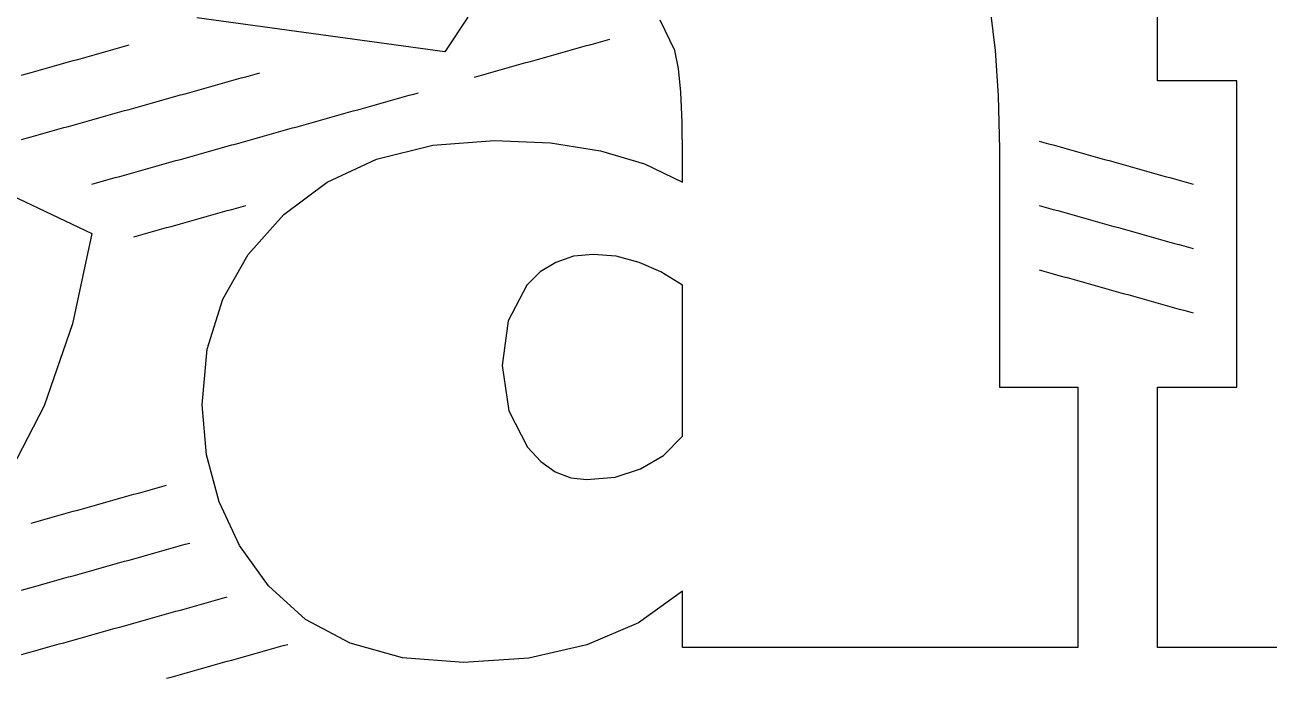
# Model space of a CAD drawing. Header units: millimetres. Extents: x 7 to 193, y 7 to 313.
# Drawn here: x 69.3 to 131.2, y 219.4 to 251.9 of the extents above; entities that cross this region are included whole.
import ezdxf

# ---------------------------------------------------------------- set-up
doc = ezdxf.new("R2010")
doc.units = ezdxf.units.MM
doc.layers.add('STUDY_GUIDES', color=7, linetype='Continuous')
doc.layers.add('STUDY_LETTER_BOUNDARY', color=7, linetype='Continuous')

msp = doc.modelspace()

# ---------------------------------------------------------------- linework, layer by layer
at = {"layer": 'STUDY_GUIDES'}
for points in [[(91.648, 249.2614), (91.88, 249.3264), (92.112, 249.3914), (92.344, 249.4563), (92.576, 249.5213), (92.808, 249.5862), (93.04, 249.6512), (93.272, 249.7162), (93.504, 249.7811), (93.736, 249.8461), (93.968, 249.911), (94.2, 249.976), (94.432, 250.041), (94.664, 250.1059), (94.896, 250.1709), (95.128, 250.2358), (95.36, 250.3008), (95.592, 250.3658), (95.824, 250.4307), (96.056, 250.4957), (96.288, 250.5606), (96.52, 250.6256), (96.752, 250.6906), (96.984, 250.7555), (97.216, 250.8205), (97.448, 250.8854), (97.68, 250.9504), (97.912, 251.0154), (98.144, 251.0803), (98.376, 251.1453)], [(69.144, 249.3603), (69.376, 249.4253), (69.608, 249.4902), (69.84, 249.5552), (70.072, 249.6202), (70.304, 249.6851), (70.536, 249.7501), (70.768, 249.815), (71, 249.88), (71.232, 249.945), (71.464, 250.0099), (71.696, 250.0749), (71.928, 250.1398), (72.16, 250.2048), (72.392, 250.2698), (72.624, 250.3347), (72.856, 250.3997), (73.088, 250.4646), (73.32, 250.5296), (73.552, 250.5946), (73.784, 250.6595), (74.016, 250.7245), (74.248, 250.7894), (74.48, 250.8544)], [(69.144, 246.1603), (69.376, 246.2253), (69.608, 246.2902), (69.84, 246.3552), (70.072, 246.4202), (70.304, 246.4851), (70.536, 246.5501), (70.768, 246.615), (71, 246.68), (71.232, 246.745), (71.464, 246.8099), (71.696, 246.8749), (71.928, 246.9398), (72.16, 247.0048), (72.392, 247.0698), (72.624, 247.1347), (72.856, 247.1997), (73.088, 247.2646), (73.32, 247.3296), (73.552, 247.3946), (73.784, 247.4595), (74.016, 247.5245), (74.248, 247.5894), (74.48, 247.6544), (74.712, 247.7194), (74.944, 247.7843), (75.176, 247.8493), (75.408, 247.9142), (75.64, 247.9792), (75.872, 248.0442), (76.104, 248.1091), (76.336, 248.1741), (76.568, 248.239), (76.8, 248.304), (77.032, 248.369), (77.264, 248.4339), (77.496, 248.4989), (77.728, 248.5638), (77.96, 248.6288), (78.192, 248.6938), (78.424, 248.7587), (78.656, 248.8237), (78.888, 248.8886), (79.12, 248.9536), (79.352, 249.0186), (79.584, 249.0835), (79.816, 249.1485), (80.048, 249.2134), (80.28, 249.2784), (80.512, 249.3434), (80.744, 249.4083), (80.976, 249.4733)], [(72.624, 243.9347), (72.856, 243.9997), (73.088, 244.0646), (73.32, 244.1296), (73.552, 244.1946), (73.784, 244.2595), (74.016, 244.3245), (74.248, 244.3894), (74.48, 244.4544), (74.712, 244.5194), (74.944, 244.5843), (75.176, 244.6493), (75.408, 244.7142), (75.64, 244.7792), (75.872, 244.8442), (76.104, 244.9091), (76.336, 244.9741), (76.568, 245.039), (76.8, 245.104), (77.032, 245.169), (77.264, 245.2339), (77.496, 245.2989), (77.728, 245.3638), (77.96, 245.4288), (78.192, 245.4938), (78.424, 245.5587), (78.656, 245.6237), (78.888, 245.6886), (79.12, 245.7536), (79.352, 245.8186), (79.584, 245.8835), (79.816, 245.9485), (80.048, 246.0134), (80.28, 246.0784), (80.512, 246.1434), (80.744, 246.2083), (80.976, 246.2733), (81.208, 246.3382), (81.44, 246.4032), (81.672, 246.4682), (81.904, 246.5331), (82.136, 246.5981), (82.368, 246.663), (82.6, 246.728), (82.832, 246.793), (83.064, 246.8579), (83.296, 246.9229), (83.528, 246.9878), (83.76, 247.0528), (83.992, 247.1178), (84.224, 247.1827), (84.456, 247.2477), (84.688, 247.3126), (84.92, 247.3776), (85.152, 247.4426), (85.384, 247.5075), (85.616, 247.5725), (85.848, 247.6374), (86.08, 247.7024), (86.312, 247.7674), (86.544, 247.8323), (86.776, 247.8973), (87.008, 247.9622), (87.24, 248.0272), (87.472, 248.0922), (87.704, 248.1571), (87.936, 248.2221), (88.168, 248.287), (88.4, 248.352), (88.632, 248.417), (88.864, 248.4819)], [(119.72, 246.0784), (119.952, 246.0134), (120.184, 245.9485), (120.416, 245.8835), (120.648, 245.8186), (120.88, 245.7536), (121.112, 245.6886), (121.344, 245.6237), (121.576, 245.5587), (121.808, 245.4938), (122.04, 245.4288), (122.272, 245.3638), (122.504, 245.2989), (122.736, 245.2339), (122.968, 245.169), (123.2, 245.104), (123.432, 245.039), (123.664, 244.9741), (123.896, 244.9091), (124.128, 244.8442), (124.36, 244.7792), (124.592, 244.7142), (124.824, 244.6493), (125.056, 244.5843), (125.288, 244.5194), (125.52, 244.4544), (125.752, 244.3894), (125.984, 244.3245), (126.216, 244.2595), (126.448, 244.1946), (126.68, 244.1296), (126.912, 244.0646), (127.144, 243.9997), (127.376, 243.9347)], [(74.712, 241.3194), (74.944, 241.3843), (75.176, 241.4493), (75.408, 241.5142), (75.64, 241.5792), (75.872, 241.6442), (76.104, 241.7091), (76.336, 241.7741), (76.568, 241.839), (76.8, 241.904), (77.032, 241.969), (77.264, 242.0339), (77.496, 242.0989), (77.728, 242.1638), (77.96, 242.2288), (78.192, 242.2938), (78.424, 242.3587), (78.656, 242.4237), (78.888, 242.4886), (79.12, 242.5536), (79.352, 242.6186), (79.584, 242.6835), (79.816, 242.7485), (80.048, 242.8134), (80.28, 242.8784)], [(119.72, 242.8784), (119.952, 242.8134), (120.184, 242.7485), (120.416, 242.6835), (120.648, 242.6186), (120.88, 242.5536), (121.112, 242.4886), (121.344, 242.4237), (121.576, 242.3587), (121.808, 242.2938), (122.04, 242.2288), (122.272, 242.1638), (122.504, 242.0989), (122.736, 242.0339), (122.968, 241.969), (123.2, 241.904), (123.432, 241.839), (123.664, 241.7741), (123.896, 241.7091), (124.128, 241.6442), (124.36, 241.5792), (124.592, 241.5142), (124.824, 241.4493), (125.056, 241.3843), (125.288, 241.3194), (125.52, 241.2544), (125.752, 241.1894), (125.984, 241.1245), (126.216, 241.0595), (126.448, 240.9946), (126.68, 240.9296), (126.912, 240.8646), (127.144, 240.7997), (127.376, 240.7347)], [(119.72, 239.6784), (119.952, 239.6134), (120.184, 239.5485), (120.416, 239.4835), (120.648, 239.4186), (120.88, 239.3536), (121.112, 239.2886), (121.344, 239.2237), (121.576, 239.1587), (121.808, 239.0938), (122.04, 239.0288), (122.272, 238.9638), (122.504, 238.8989), (122.736, 238.8339), (122.968, 238.769), (123.2, 238.704), (123.432, 238.639), (123.664, 238.5741), (123.896, 238.5091), (124.128, 238.4442), (124.36, 238.3792), (124.592, 238.3142), (124.824, 238.2493), (125.056, 238.1843), (125.288, 238.1194), (125.52, 238.0544), (125.752, 237.9894), (125.984, 237.9245), (126.216, 237.8595), (126.448, 237.7946), (126.68, 237.7296), (126.912, 237.6646), (127.144, 237.5997), (127.376, 237.5347)], [(69.608, 227.0902), (69.84, 227.1552), (70.072, 227.2202), (70.304, 227.2851), (70.536, 227.3501), (70.768, 227.415), (71, 227.48), (71.232, 227.545), (71.464, 227.6099), (71.696, 227.6749), (71.928, 227.7398), (72.16, 227.8048), (72.392, 227.8698), (72.624, 227.9347), (72.856, 227.9997), (73.088, 228.0646), (73.32, 228.1296), (73.552, 228.1946), (73.784, 228.2595), (74.016, 228.3245), (74.248, 228.3894), (74.48, 228.4544), (74.712, 228.5194), (74.944, 228.5843), (75.176, 228.6493), (75.408, 228.7142), (75.64, 228.7792), (75.872, 228.8442), (76.104, 228.9091), (76.336, 228.9741)], [(69.144, 223.7603), (69.376, 223.8253), (69.608, 223.8902), (69.84, 223.9552), (70.072, 224.0202), (70.304, 224.0851), (70.536, 224.1501), (70.768, 224.215), (71, 224.28), (71.232, 224.345), (71.464, 224.4099), (71.696, 224.4749), (71.928, 224.5398), (72.16, 224.6048), (72.392, 224.6698), (72.624, 224.7347), (72.856, 224.7997), (73.088, 224.8646), (73.32, 224.9296), (73.552, 224.9946), (73.784, 225.0595), (74.016, 225.1245), (74.248, 225.1894), (74.48, 225.2544), (74.712, 225.3194), (74.944, 225.3843), (75.176, 225.4493), (75.408, 225.5142), (75.64, 225.5792), (75.872, 225.6442), (76.104, 225.7091), (76.336, 225.7741), (76.568, 225.839), (76.8, 225.904), (77.032, 225.969), (77.264, 226.0339), (77.496, 226.0989)], [(69.144, 220.5603), (69.376, 220.6253), (69.608, 220.6902), (69.84, 220.7552), (70.072, 220.8202), (70.304, 220.8851), (70.536, 220.9501), (70.768, 221.015), (71, 221.08), (71.232, 221.145), (71.464, 221.2099), (71.696, 221.2749), (71.928, 221.3398), (72.16, 221.4048), (72.392, 221.4698), (72.624, 221.5347), (72.856, 221.5997), (73.088, 221.6646), (73.32, 221.7296), (73.552, 221.7946), (73.784, 221.8595), (74.016, 221.9245), (74.248, 221.9894), (74.48, 222.0544), (74.712, 222.1194), (74.944, 222.1843), (75.176, 222.2493), (75.408, 222.3142), (75.64, 222.3792), (75.872, 222.4442), (76.104, 222.5091), (76.336, 222.5741), (76.568, 222.639), (76.8, 222.704), (77.032, 222.769), (77.264, 222.8339), (77.496, 222.8989), (77.728, 222.9638), (77.96, 223.0288), (78.192, 223.0938), (78.424, 223.1587), (78.656, 223.2237), (78.888, 223.2886), (79.12, 223.3536), (79.352, 223.4186)], [(76.336, 219.3741), (76.568, 219.439), (76.8, 219.504), (77.032, 219.569), (77.264, 219.6339), (77.496, 219.6989), (77.728, 219.7638), (77.96, 219.8288), (78.192, 219.8938), (78.424, 219.9587), (78.656, 220.0237), (78.888, 220.0886), (79.12, 220.1536), (79.352, 220.2186), (79.584, 220.2835), (79.816, 220.3485), (80.048, 220.4134), (80.28, 220.4784), (80.512, 220.5434), (80.744, 220.6083), (80.976, 220.6733), (81.208, 220.7382), (81.44, 220.8032), (81.672, 220.8682), (81.904, 220.9331), (82.136, 220.9981), (82.368, 221.063)]]:
    msp.add_lwpolyline(points, dxfattribs=at)
at = {"layer": 'STUDY_LETTER_BOUNDARY'}
for points in [[(149.67, 220.91), (125.61, 220.91), (125.61, 233.84), (129.54, 233.84), (129.54, 249.08), (125.61, 249.08), (125.61, 261.98)], [(117.3, 252.47), (117.54, 250.58), (117.69, 248.33), (117.75, 245.69), (117.75, 233.84), (121.65, 233.84), (121.65, 220.91), (102, 220.91), (102, 223.7), (99.81, 222.14), (97.23, 221.03), (94.35, 220.37), (91.11, 220.16), (88.08, 220.4), (85.47, 221.12), (83.25, 222.29), (81.42, 223.97), (79.98, 225.98), (78.96, 228.14), (78.33, 230.48), (78.12, 232.97), (78.36, 235.73), (79.14, 238.22), (80.4, 240.44), (82.17, 242.42), (84.33, 244.04), (86.79, 245.18), (89.58, 245.87), (92.64, 246.11), (95.43, 245.99), (97.92, 245.6), (100.11, 244.94), (102, 244.04), (102, 245.27), (101.97, 247.01), (101.91, 248.51), (101.79, 249.68), (101.61, 250.58), (100.89, 252.08)], [(91.32, 252.23), (90.18, 250.52), (90.18, 250.52), (77.85, 252.2)], [(61.32, 246.86), (72.63, 241.49), (71.67, 236.99), (70.26, 232.91), (68.37, 229.25)]]:
    msp.add_lwpolyline(points, dxfattribs=at)
msp.add_lwpolyline([(102, 231.41), (102, 238.91), (100.92, 239.57), (99.84, 240.05), (98.7, 240.35), (97.56, 240.44), (96.57, 240.35), (95.7, 240.05), (94.92, 239.57), (94.26, 238.91), (93.33, 237.14), (93.03, 234.92), (93.36, 232.67), (94.29, 230.87), (94.95, 230.15), (95.67, 229.64), (96.45, 229.34), (97.23, 229.25), (98.64, 229.37), (99.9, 229.79), (101.04, 230.45), (102, 231.41)], close=True, dxfattribs=at)

doc.saveas('drawing.dxf')
